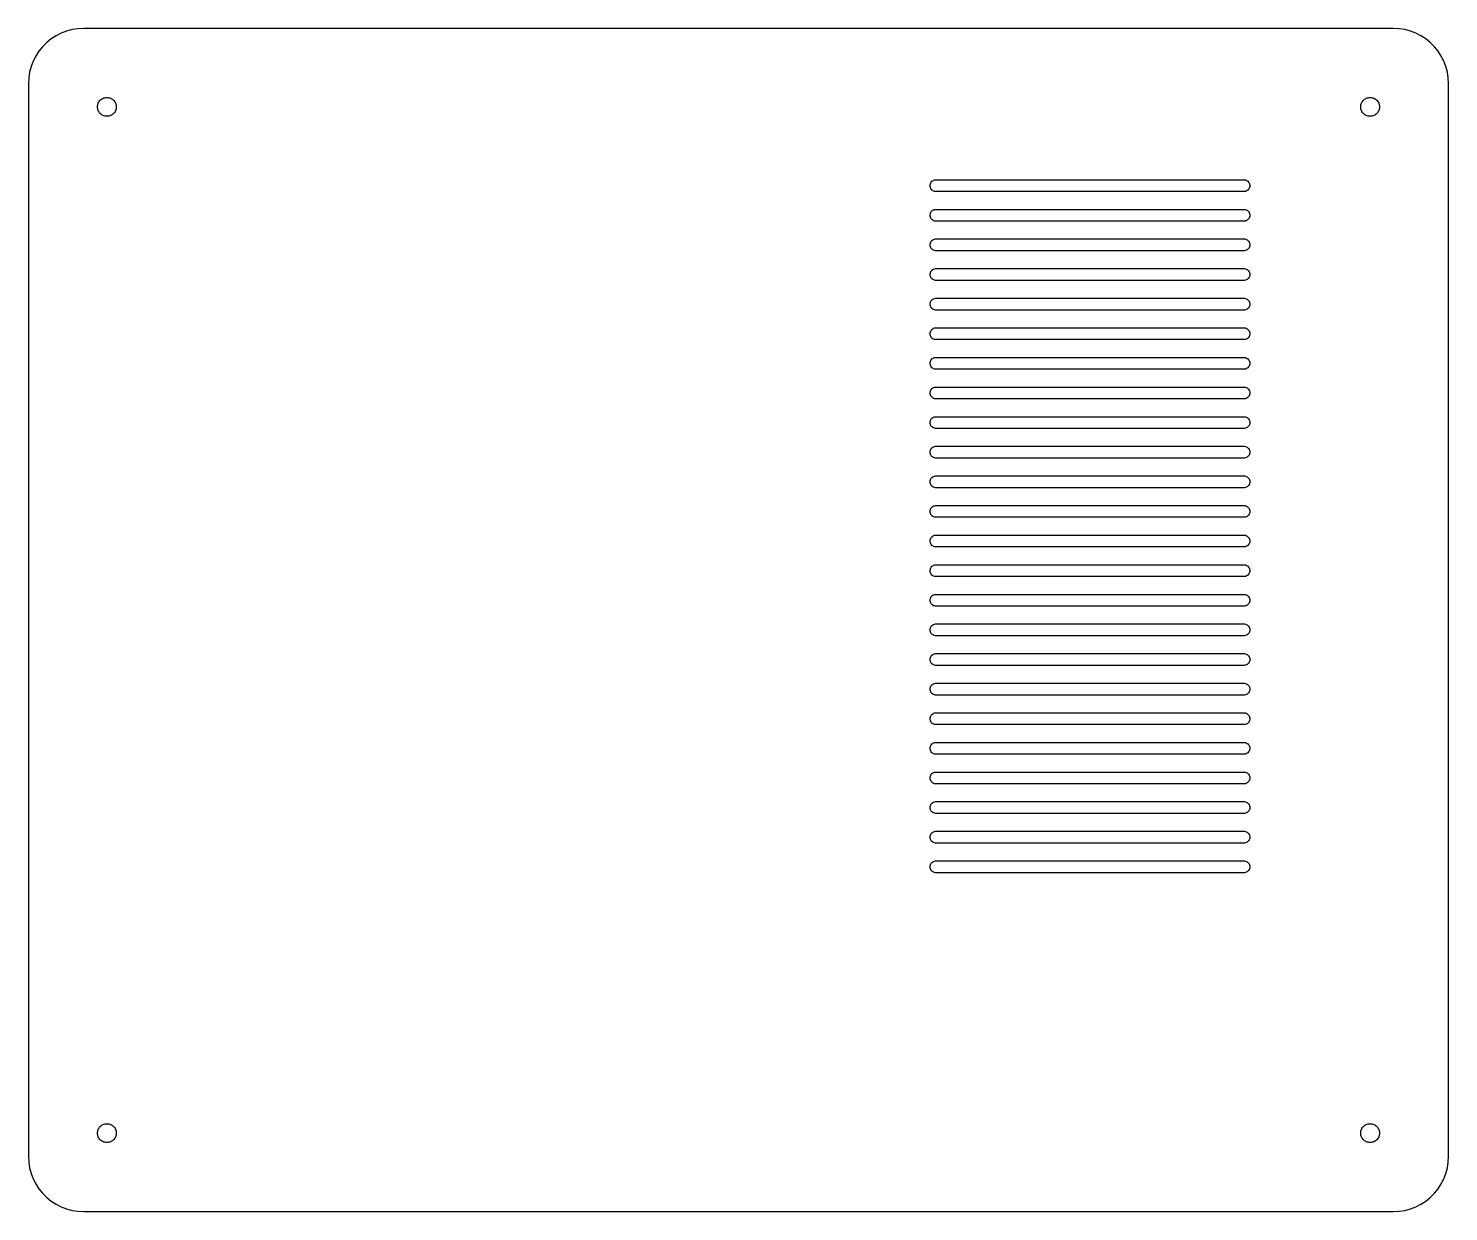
# Model space of a CAD drawing. Header units: metres. Extents: x -180 to 180, y -150 to 150.
import ezdxf

# ---------------------------------------------------------------- set-up
doc = ezdxf.new("R2010")
doc.units = ezdxf.units.M

msp = doc.modelspace()

# ---------------------------------------------------------------- linework, layer by layer
for p, q in [((-172.825, 147.949), (-174.054, 147.151)), ((-171.519, 148.615), (-172.825, 147.949)), ((-170.151, 149.14), (-171.519, 148.615)), ((-168.736, 149.519), (-170.151, 149.14)), ((-167.288, 149.748), (-168.736, 149.519)), ((-165.825, 149.825), (-167.288, 149.748)), ((165.825, 149.825), (-165.825, 149.825)), ((167.288, 149.748), (165.825, 149.825)), ((168.736, 149.519), (167.288, 149.748)), ((170.151, 149.14), (168.736, 149.519)), ((171.519, 148.615), (170.151, 149.14)), ((172.825, 147.949), (171.519, 148.615)), ((174.054, 147.151), (172.825, 147.949)), ((-177.151, 144.054), (-177.949, 142.825)), ((-176.229, 145.193), (-177.151, 144.054)), ((-175.193, 146.229), (-176.229, 145.193)), ((-174.054, 147.151), (-175.193, 146.229)), ((175.193, 146.229), (174.054, 147.151)), ((176.229, 145.193), (175.193, 146.229)), ((177.151, 144.054), (176.229, 145.193)), ((177.949, 142.825), (177.151, 144.054)), ((-178.615, 141.519), (-179.14, 140.151)), ((-177.949, 142.825), (-178.615, 141.519)), ((178.615, 141.519), (177.949, 142.825)), ((179.14, 140.151), (178.615, 141.519)), ((-179.748, 137.288), (-179.825, 135.825)), ((-179.519, 138.736), (-179.748, 137.288)), ((-179.14, 140.151), (-179.519, 138.736)), ((179.519, 138.736), (179.14, 140.151)), ((179.748, 137.288), (179.519, 138.736)), ((179.825, 135.825), (179.748, 137.288)), ((-179.825, 135.825), (-179.825, -135.825)), ((179.825, -135.825), (179.825, 135.825)), ((-162.325, 129.95), (-162.312, 130.198)), ((-162.312, 129.702), (-162.325, 129.95)), ((-162.312, 130.198), (-162.273, 130.444)), ((-162.273, 129.456), (-162.312, 129.702)), ((-162.273, 130.444), (-162.209, 130.684)), ((-162.209, 130.684), (-162.12, 130.916)), ((-162.12, 130.916), (-162.007, 131.137)), ((-162.007, 131.137), (-161.871, 131.346)), ((-161.871, 131.346), (-161.715, 131.539)), ((-161.715, 131.539), (-161.539, 131.715)), ((-161.539, 131.715), (-161.346, 131.871)), ((-161.346, 131.871), (-161.137, 132.007)), ((-161.137, 132.007), (-160.916, 132.12)), ((-160.916, 132.12), (-160.684, 132.209)), ((-160.684, 132.209), (-160.444, 132.273)), ((-160.444, 132.273), (-160.198, 132.312)), ((-160.198, 132.312), (-159.95, 132.325)), ((-159.95, 132.325), (-159.702, 132.312)), ((-159.702, 132.312), (-159.456, 132.273)), ((-159.456, 132.273), (-159.216, 132.209)), ((-159.216, 132.209), (-158.984, 132.12)), ((-158.984, 132.12), (-158.762, 132.007)), ((-158.762, 132.007), (-158.554, 131.871)), ((-158.554, 131.871), (-158.361, 131.715)), ((-158.361, 131.715), (-158.185, 131.539)), ((-158.185, 131.539), (-158.029, 131.346)), ((-158.029, 131.346), (-157.893, 131.137)), ((-157.893, 131.137), (-157.78, 130.916)), ((-157.78, 130.916), (-157.691, 130.684)), ((-157.691, 130.684), (-157.627, 130.444)), ((-157.627, 130.444), (-157.588, 130.198)), ((-157.588, 129.702), (-157.627, 129.456)), ((-157.588, 130.198), (-157.575, 129.95)), ((-157.575, 129.95), (-157.588, 129.702)), ((157.575, 129.95), (157.588, 130.198)), ((157.588, 129.702), (157.575, 129.95)), ((157.588, 130.198), (157.627, 130.444)), ((157.627, 129.456), (157.588, 129.702)), ((157.627, 130.444), (157.691, 130.684)), ((157.691, 130.684), (157.78, 130.916)), ((157.78, 130.916), (157.893, 131.137)), ((157.893, 131.137), (158.029, 131.346)), ((158.029, 131.346), (158.185, 131.539)), ((158.185, 131.539), (158.361, 131.715)), ((158.361, 131.715), (158.554, 131.871)), ((158.554, 131.871), (158.762, 132.007)), ((158.762, 132.007), (158.984, 132.12)), ((158.984, 132.12), (159.216, 132.209)), ((159.216, 132.209), (159.456, 132.273)), ((159.456, 132.273), (159.702, 132.312)), ((159.702, 132.312), (159.95, 132.325)), ((159.95, 132.325), (160.198, 132.312)), ((160.198, 132.312), (160.444, 132.273)), ((160.444, 132.273), (160.684, 132.209)), ((160.684, 132.209), (160.916, 132.12)), ((160.916, 132.12), (161.137, 132.007)), ((161.137, 132.007), (161.346, 131.871)), ((161.346, 131.871), (161.539, 131.715)), ((161.539, 131.715), (161.715, 131.539)), ((161.715, 131.539), (161.871, 131.346)), ((161.871, 131.346), (162.007, 131.137)), ((162.007, 131.137), (162.12, 130.916)), ((162.12, 130.916), (162.209, 130.684)), ((162.209, 130.684), (162.273, 130.444)), ((162.273, 130.444), (162.312, 130.198)), ((162.312, 129.702), (162.273, 129.456)), ((162.312, 130.198), (162.325, 129.95)), ((162.325, 129.95), (162.312, 129.702)), ((-162.209, 129.216), (-162.273, 129.456)), ((-162.12, 128.984), (-162.209, 129.216)), ((-162.007, 128.762), (-162.12, 128.984)), ((-161.871, 128.554), (-162.007, 128.762)), ((-161.715, 128.361), (-161.871, 128.554)), ((-161.539, 128.185), (-161.715, 128.361)), ((-161.346, 128.029), (-161.539, 128.185)), ((-161.137, 127.893), (-161.346, 128.029)), ((-160.916, 127.78), (-161.137, 127.893)), ((-160.684, 127.691), (-160.916, 127.78)), ((-160.444, 127.627), (-160.684, 127.691)), ((-160.198, 127.588), (-160.444, 127.627)), ((-159.95, 127.575), (-160.198, 127.588)), ((-159.702, 127.588), (-159.95, 127.575)), ((-159.456, 127.627), (-159.702, 127.588)), ((-159.216, 127.691), (-159.456, 127.627)), ((-158.984, 127.78), (-159.216, 127.691)), ((-158.762, 127.893), (-158.984, 127.78)), ((-158.554, 128.029), (-158.762, 127.893)), ((-158.361, 128.185), (-158.554, 128.029)), ((-158.185, 128.361), (-158.361, 128.185)), ((-158.029, 128.554), (-158.185, 128.361)), ((-157.893, 128.762), (-158.029, 128.554)), ((-157.78, 128.984), (-157.893, 128.762)), ((-157.691, 129.216), (-157.78, 128.984)), ((-157.627, 129.456), (-157.691, 129.216)), ((157.691, 129.216), (157.627, 129.456)), ((157.78, 128.984), (157.691, 129.216)), ((157.893, 128.762), (157.78, 128.984)), ((158.029, 128.554), (157.893, 128.762)), ((158.185, 128.361), (158.029, 128.554)), ((158.361, 128.185), (158.185, 128.361)), ((158.554, 128.029), (158.361, 128.185)), ((158.762, 127.893), (158.554, 128.029)), ((158.984, 127.78), (158.762, 127.893)), ((159.216, 127.691), (158.984, 127.78)), ((159.456, 127.627), (159.216, 127.691)), ((159.702, 127.588), (159.456, 127.627)), ((159.95, 127.575), (159.702, 127.588)), ((160.198, 127.588), (159.95, 127.575)), ((160.444, 127.627), (160.198, 127.588)), ((160.684, 127.691), (160.444, 127.627)), ((160.916, 127.78), (160.684, 127.691)), ((161.137, 127.893), (160.916, 127.78)), ((161.346, 128.029), (161.137, 127.893)), ((161.539, 128.185), (161.346, 128.029)), ((161.715, 128.361), (161.539, 128.185)), ((161.871, 128.554), (161.715, 128.361)), ((162.007, 128.762), (161.871, 128.554)), ((162.12, 128.984), (162.007, 128.762)), ((162.209, 129.216), (162.12, 128.984)), ((162.273, 129.456), (162.209, 129.216)), ((49.6318, 111.454), (49.8761, 111.495)), ((49.8761, 111.495), (128.124, 111.495)), ((128.124, 111.495), (128.368, 111.454)), ((48.5, 110), (48.5204, 110.247)), ((48.5204, 109.753), (48.5, 110)), ((48.5204, 110.247), (48.5813, 110.487)), ((48.5813, 109.513), (48.5204, 109.753)), ((48.5813, 110.487), (48.6808, 110.714)), ((48.6808, 109.286), (48.5813, 109.513)), ((48.6808, 110.714), (48.8163, 110.921)), ((48.8163, 109.079), (48.6808, 109.286)), ((48.8163, 110.921), (48.9841, 111.104)), ((48.9841, 108.896), (48.8163, 109.079)), ((48.9841, 111.104), (49.1796, 111.256)), ((49.1796, 108.744), (48.9841, 108.896)), ((49.1796, 111.256), (49.3974, 111.374)), ((49.3974, 108.626), (49.1796, 108.744)), ((49.3974, 111.374), (49.6318, 111.454)), ((49.6318, 108.546), (49.3974, 108.626)), ((49.8761, 108.505), (49.6318, 108.546)), ((128.124, 108.505), (49.8761, 108.505)), ((128.368, 108.546), (128.124, 108.505)), ((128.368, 111.454), (128.603, 111.374)), ((128.603, 108.626), (128.368, 108.546)), ((128.603, 111.374), (128.82, 111.256)), ((128.82, 108.744), (128.603, 108.626)), ((128.82, 111.256), (129.016, 111.104)), ((129.016, 108.896), (128.82, 108.744)), ((129.016, 111.104), (129.184, 110.921)), ((129.184, 109.079), (129.016, 108.896)), ((129.184, 110.921), (129.319, 110.714)), ((129.319, 109.286), (129.184, 109.079)), ((129.319, 110.714), (129.419, 110.487)), ((129.419, 109.513), (129.319, 109.286)), ((129.419, 110.487), (129.48, 110.247)), ((129.48, 109.753), (129.419, 109.513)), ((129.48, 110.247), (129.5, 110)), ((129.5, 110), (129.48, 109.753)), ((48.5, 102.5), (48.5204, 102.747)), ((48.5204, 102.253), (48.5, 102.5)), ((48.5204, 102.747), (48.5813, 102.987)), ((48.5813, 102.013), (48.5204, 102.253)), ((48.5813, 102.987), (48.6808, 103.214)), ((48.6808, 101.786), (48.5813, 102.013)), ((48.6808, 103.214), (48.8163, 103.421)), ((48.8163, 101.579), (48.6808, 101.786)), ((48.8163, 103.421), (48.9841, 103.604)), ((48.9841, 101.396), (48.8163, 101.579)), ((48.9841, 103.604), (49.1796, 103.756)), ((49.1796, 101.244), (48.9841, 101.396)), ((49.1796, 103.756), (49.3974, 103.874)), ((49.3974, 101.126), (49.1796, 101.244)), ((49.3974, 103.874), (49.6318, 103.954)), ((49.6318, 101.046), (49.3974, 101.126)), ((49.6318, 103.954), (49.8761, 103.995)), ((49.8761, 101.005), (49.6318, 101.046)), ((49.8761, 103.995), (128.124, 103.995)), ((128.124, 101.005), (49.8761, 101.005)), ((128.124, 103.995), (128.368, 103.954)), ((128.368, 101.046), (128.124, 101.005)), ((128.368, 103.954), (128.603, 103.874)), ((128.603, 101.126), (128.368, 101.046)), ((128.603, 103.874), (128.82, 103.756)), ((128.82, 101.244), (128.603, 101.126)), ((128.82, 103.756), (129.016, 103.604)), ((129.016, 101.396), (128.82, 101.244)), ((129.016, 103.604), (129.184, 103.421)), ((129.184, 101.579), (129.016, 101.396)), ((129.184, 103.421), (129.319, 103.214)), ((129.319, 101.786), (129.184, 101.579)), ((129.319, 103.214), (129.419, 102.987)), ((129.419, 102.013), (129.319, 101.786)), ((129.419, 102.987), (129.48, 102.747)), ((129.48, 102.253), (129.419, 102.013)), ((129.48, 102.747), (129.5, 102.5)), ((129.5, 102.5), (129.48, 102.253)), ((48.5, 95), (48.5204, 95.2469)), ((48.5204, 94.7531), (48.5, 95)), ((48.5204, 95.2469), (48.5813, 95.487)), ((48.5813, 94.513), (48.5204, 94.7531)), ((48.5813, 95.487), (48.6808, 95.7139)), ((48.6808, 94.2861), (48.5813, 94.513)), ((48.6808, 95.7139), (48.8163, 95.9213)), ((48.8163, 94.0787), (48.6808, 94.2861)), ((48.8163, 95.9213), (48.9841, 96.1036)), ((48.9841, 93.8964), (48.8163, 94.0787)), ((48.9841, 96.1036), (49.1796, 96.2558)), ((49.1796, 93.7442), (48.9841, 93.8964)), ((49.1796, 96.2558), (49.3974, 96.3737)), ((49.3974, 93.6263), (49.1796, 93.7442)), ((49.3974, 96.3737), (49.6318, 96.4541)), ((49.6318, 93.5459), (49.3974, 93.6263)), ((49.6318, 96.4541), (49.8761, 96.4949)), ((49.8761, 93.5051), (49.6318, 93.5459)), ((49.8761, 96.4949), (128.124, 96.4949)), ((128.124, 96.4949), (128.368, 96.4541)), ((128.368, 93.5459), (128.124, 93.5051)), ((128.368, 96.4541), (128.603, 96.3737)), ((128.603, 93.6263), (128.368, 93.5459)), ((128.603, 96.3737), (128.82, 96.2558)), ((128.82, 93.7442), (128.603, 93.6263)), ((128.82, 96.2558), (129.016, 96.1036)), ((129.016, 93.8964), (128.82, 93.7442)), ((129.016, 96.1036), (129.184, 95.9213)), ((129.184, 94.0787), (129.016, 93.8964)), ((129.184, 95.9213), (129.319, 95.7139)), ((129.319, 94.2861), (129.184, 94.0787)), ((129.319, 95.7139), (129.419, 95.487)), ((129.419, 94.513), (129.319, 94.2861)), ((129.419, 95.487), (129.48, 95.2469)), ((129.48, 94.7531), (129.419, 94.513)), ((129.48, 95.2469), (129.5, 95)), ((129.5, 95), (129.48, 94.7531)), ((128.124, 93.5051), (49.8761, 93.5051)), ((48.5, 87.5), (48.5204, 87.7469)), ((48.5204, 87.2531), (48.5, 87.5)), ((48.5204, 87.7469), (48.5813, 87.987)), ((48.5813, 87.013), (48.5204, 87.2531)), ((48.5813, 87.987), (48.6808, 88.2139)), ((48.6808, 86.7861), (48.5813, 87.013)), ((48.6808, 88.2139), (48.8163, 88.4213)), ((48.8163, 86.5787), (48.6808, 86.7861)), ((48.8163, 88.4213), (48.9841, 88.6036)), ((48.9841, 86.3964), (48.8163, 86.5787)), ((48.9841, 88.6036), (49.1796, 88.7558)), ((49.1796, 86.2442), (48.9841, 86.3964)), ((49.1796, 88.7558), (49.3974, 88.8737)), ((49.3974, 88.8737), (49.6318, 88.9541)), ((49.6318, 88.9541), (49.8761, 88.9949)), ((49.8761, 88.9949), (128.124, 88.9949)), ((128.124, 88.9949), (128.368, 88.9541)), ((128.368, 88.9541), (128.603, 88.8737)), ((128.603, 88.8737), (128.82, 88.7558)), ((128.82, 88.7558), (129.016, 88.6036)), ((129.016, 86.3964), (128.82, 86.2442)), ((129.016, 88.6036), (129.184, 88.4213)), ((129.184, 86.5787), (129.016, 86.3964)), ((129.184, 88.4213), (129.319, 88.2139)), ((129.319, 86.7861), (129.184, 86.5787)), ((129.319, 88.2139), (129.419, 87.987)), ((129.419, 87.013), (129.319, 86.7861)), ((129.419, 87.987), (129.48, 87.7469)), ((129.48, 87.2531), (129.419, 87.013)), ((129.48, 87.7469), (129.5, 87.5)), ((129.5, 87.5), (129.48, 87.2531)), ((49.3974, 86.1263), (49.1796, 86.2442)), ((49.6318, 86.0459), (49.3974, 86.1263)), ((49.8761, 86.0051), (49.6318, 86.0459)), ((128.124, 86.0051), (49.8761, 86.0051)), ((128.368, 86.0459), (128.124, 86.0051)), ((128.603, 86.1263), (128.368, 86.0459)), ((128.82, 86.2442), (128.603, 86.1263)), ((48.5, 80), (48.5204, 80.2469)), ((48.5204, 79.7531), (48.5, 80)), ((48.5204, 80.2469), (48.5813, 80.487)), ((48.5813, 79.513), (48.5204, 79.7531)), ((48.5813, 80.487), (48.6808, 80.7139)), ((48.6808, 79.2861), (48.5813, 79.513)), ((48.6808, 80.7139), (48.8163, 80.9213)), ((48.8163, 79.0787), (48.6808, 79.2861)), ((48.8163, 80.9213), (48.9841, 81.1036)), ((48.9841, 81.1036), (49.1796, 81.2558)), ((49.1796, 81.2558), (49.3974, 81.3737)), ((49.3974, 81.3737), (49.6318, 81.4541)), ((49.6318, 81.4541), (49.8761, 81.4949)), ((49.8761, 81.4949), (128.124, 81.4949)), ((128.124, 81.4949), (128.368, 81.4541)), ((128.368, 81.4541), (128.603, 81.3737)), ((128.603, 81.3737), (128.82, 81.2558)), ((128.82, 81.2558), (129.016, 81.1036)), ((129.016, 81.1036), (129.184, 80.9213)), ((129.184, 80.9213), (129.319, 80.7139)), ((129.319, 79.2861), (129.184, 79.0787)), ((129.319, 80.7139), (129.419, 80.487)), ((129.419, 79.513), (129.319, 79.2861)), ((129.419, 80.487), (129.48, 80.2469)), ((129.48, 79.7531), (129.419, 79.513)), ((129.48, 80.2469), (129.5, 80)), ((129.5, 80), (129.48, 79.7531)), ((48.9841, 78.8964), (48.8163, 79.0787)), ((49.1796, 78.7442), (48.9841, 78.8964)), ((49.3974, 78.6263), (49.1796, 78.7442)), ((49.6318, 78.5459), (49.3974, 78.6263)), ((49.8761, 78.5051), (49.6318, 78.5459)), ((128.124, 78.5051), (49.8761, 78.5051)), ((128.368, 78.5459), (128.124, 78.5051)), ((128.603, 78.6263), (128.368, 78.5459)), ((128.82, 78.7442), (128.603, 78.6263)), ((129.016, 78.8964), (128.82, 78.7442)), ((129.184, 79.0787), (129.016, 78.8964)), ((48.5, 72.5), (48.5204, 72.7469)), ((48.5204, 72.2531), (48.5, 72.5)), ((48.5204, 72.7469), (48.5813, 72.987)), ((48.5813, 72.013), (48.5204, 72.2531)), ((48.5813, 72.987), (48.6808, 73.2139)), ((48.6808, 71.7861), (48.5813, 72.013)), ((48.6808, 73.2139), (48.8163, 73.4213)), ((48.8163, 73.4213), (48.9841, 73.6036)), ((48.9841, 73.6036), (49.1796, 73.7558)), ((49.1796, 73.7558), (49.3974, 73.8737)), ((49.3974, 73.8737), (49.6318, 73.9541)), ((49.6318, 73.9541), (49.8761, 73.9949)), ((49.8761, 73.9949), (128.124, 73.9949)), ((128.124, 73.9949), (128.368, 73.9541)), ((128.368, 73.9541), (128.603, 73.8737)), ((128.603, 73.8737), (128.82, 73.7558)), ((128.82, 73.7558), (129.016, 73.6036)), ((129.016, 73.6036), (129.184, 73.4213)), ((129.184, 73.4213), (129.319, 73.2139)), ((129.319, 73.2139), (129.419, 72.987)), ((129.419, 72.013), (129.319, 71.7861)), ((129.419, 72.987), (129.48, 72.7469)), ((129.48, 72.2531), (129.419, 72.013)), ((129.48, 72.7469), (129.5, 72.5)), ((129.5, 72.5), (129.48, 72.2531)), ((48.8163, 71.5787), (48.6808, 71.7861)), ((48.9841, 71.3964), (48.8163, 71.5787)), ((49.1796, 71.2442), (48.9841, 71.3964)), ((49.3974, 71.1263), (49.1796, 71.2442)), ((49.6318, 71.0459), (49.3974, 71.1263)), ((49.8761, 71.0051), (49.6318, 71.0459)), ((128.124, 71.0051), (49.8761, 71.0051)), ((128.368, 71.0459), (128.124, 71.0051)), ((128.603, 71.1263), (128.368, 71.0459)), ((128.82, 71.2442), (128.603, 71.1263)), ((129.016, 71.3964), (128.82, 71.2442)), ((129.184, 71.5787), (129.016, 71.3964)), ((129.319, 71.7861), (129.184, 71.5787)), ((48.5, 65), (48.5204, 65.2469)), ((48.5204, 64.7531), (48.5, 65)), ((48.5204, 65.2469), (48.5813, 65.487)), ((48.5813, 64.513), (48.5204, 64.7531)), ((48.5813, 65.487), (48.6808, 65.7139)), ((48.6808, 65.7139), (48.8163, 65.9213)), ((48.8163, 65.9213), (48.9841, 66.1036)), ((48.9841, 66.1036), (49.1796, 66.2558)), ((49.1796, 66.2558), (49.3974, 66.3737)), ((49.3974, 66.3737), (49.6318, 66.4541)), ((49.6318, 66.4541), (49.8761, 66.4949)), ((49.8761, 66.4949), (128.124, 66.4949)), ((128.124, 66.4949), (128.368, 66.4541)), ((128.368, 66.4541), (128.603, 66.3737)), ((128.603, 66.3737), (128.82, 66.2558)), ((128.82, 66.2558), (129.016, 66.1036)), ((129.016, 66.1036), (129.184, 65.9213)), ((129.184, 65.9213), (129.319, 65.7139)), ((129.319, 65.7139), (129.419, 65.487)), ((129.419, 65.487), (129.48, 65.2469)), ((129.48, 64.7531), (129.419, 64.513)), ((129.48, 65.2469), (129.5, 65)), ((129.5, 65), (129.48, 64.7531)), ((48.6808, 64.2861), (48.5813, 64.513)), ((48.8163, 64.0787), (48.6808, 64.2861)), ((48.9841, 63.8964), (48.8163, 64.0787)), ((49.1796, 63.7442), (48.9841, 63.8964)), ((49.3974, 63.6263), (49.1796, 63.7442)), ((49.6318, 63.5459), (49.3974, 63.6263)), ((49.8761, 63.5051), (49.6318, 63.5459)), ((128.124, 63.5051), (49.8761, 63.5051)), ((128.368, 63.5459), (128.124, 63.5051)), ((128.603, 63.6263), (128.368, 63.5459)), ((128.82, 63.7442), (128.603, 63.6263)), ((129.016, 63.8964), (128.82, 63.7442)), ((129.184, 64.0787), (129.016, 63.8964)), ((129.319, 64.2861), (129.184, 64.0787)), ((129.419, 64.513), (129.319, 64.2861)), ((48.5, 57.5), (48.5204, 57.7469)), ((48.5204, 57.7469), (48.5813, 57.987)), ((48.5813, 57.987), (48.6808, 58.2139)), ((48.6808, 58.2139), (48.8163, 58.4213)), ((48.8163, 58.4213), (48.9841, 58.6036)), ((48.9841, 58.6036), (49.1796, 58.7558)), ((49.1796, 58.7558), (49.3974, 58.8737)), ((49.3974, 58.8737), (49.6318, 58.9541)), ((49.6318, 58.9541), (49.8761, 58.9949)), ((49.8761, 58.9949), (128.124, 58.9949)), ((128.124, 58.9949), (128.368, 58.9541)), ((128.368, 58.9541), (128.603, 58.8737)), ((128.603, 58.8737), (128.82, 58.7558)), ((128.82, 58.7558), (129.016, 58.6036)), ((129.016, 58.6036), (129.184, 58.4213)), ((129.184, 58.4213), (129.319, 58.2139)), ((129.319, 58.2139), (129.419, 57.987)), ((129.419, 57.987), (129.48, 57.7469)), ((129.48, 57.7469), (129.5, 57.5)), ((48.5204, 57.2531), (48.5, 57.5)), ((48.5813, 57.0129), (48.5204, 57.2531)), ((48.6808, 56.7861), (48.5813, 57.0129)), ((48.8163, 56.5787), (48.6808, 56.7861)), ((48.9841, 56.3964), (48.8163, 56.5787)), ((49.1796, 56.2442), (48.9841, 56.3964)), ((49.3974, 56.1263), (49.1796, 56.2442)), ((49.6318, 56.0459), (49.3974, 56.1263)), ((49.8761, 56.0051), (49.6318, 56.0459)), ((128.124, 56.0051), (49.8761, 56.0051)), ((128.368, 56.0459), (128.124, 56.0051)), ((128.603, 56.1263), (128.368, 56.0459)), ((128.82, 56.2442), (128.603, 56.1263)), ((129.016, 56.3964), (128.82, 56.2442)), ((129.184, 56.5787), (129.016, 56.3964)), ((129.319, 56.7861), (129.184, 56.5787)), ((129.419, 57.0129), (129.319, 56.7861)), ((129.48, 57.2531), (129.419, 57.0129)), ((129.5, 57.5), (129.48, 57.2531)), ((48.5204, 50.2469), (48.5813, 50.487)), ((48.5813, 50.487), (48.6808, 50.7139)), ((48.6808, 50.7139), (48.8163, 50.9213)), ((48.8163, 50.9213), (48.9841, 51.1036)), ((48.9841, 51.1036), (49.1796, 51.2558)), ((49.1796, 51.2558), (49.3974, 51.3737)), ((49.3974, 51.3737), (49.6318, 51.4541)), ((49.6318, 51.4541), (49.8761, 51.4949)), ((49.8761, 51.4949), (128.124, 51.4949)), ((128.124, 51.4949), (128.368, 51.4541)), ((128.368, 51.4541), (128.603, 51.3737)), ((128.603, 51.3737), (128.82, 51.2558)), ((128.82, 51.2558), (129.016, 51.1036)), ((129.016, 51.1036), (129.184, 50.9213)), ((129.184, 50.9213), (129.319, 50.7139)), ((129.319, 50.7139), (129.419, 50.487)), ((129.419, 50.487), (129.48, 50.2469)), ((48.5, 50), (48.5204, 50.2469)), ((48.5204, 49.7531), (48.5, 50)), ((48.5813, 49.5129), (48.5204, 49.7531)), ((48.6808, 49.2861), (48.5813, 49.5129)), ((48.8163, 49.0787), (48.6808, 49.2861)), ((48.9841, 48.8964), (48.8163, 49.0787)), ((49.1796, 48.7442), (48.9841, 48.8964)), ((49.3974, 48.6263), (49.1796, 48.7442)), ((49.6318, 48.5459), (49.3974, 48.6263)), ((49.8761, 48.5051), (49.6318, 48.5459)), ((128.124, 48.5051), (49.8761, 48.5051)), ((128.368, 48.5459), (128.124, 48.5051)), ((128.603, 48.6263), (128.368, 48.5459)), ((128.82, 48.7442), (128.603, 48.6263)), ((129.016, 48.8964), (128.82, 48.7442)), ((129.184, 49.0787), (129.016, 48.8964)), ((129.319, 49.2861), (129.184, 49.0787)), ((129.419, 49.5129), (129.319, 49.2861)), ((129.48, 49.7531), (129.419, 49.5129)), ((129.48, 50.2469), (129.5, 50)), ((129.5, 50), (129.48, 49.7531)), ((48.5813, 42.987), (48.6808, 43.2139)), ((48.6808, 43.2139), (48.8163, 43.4213)), ((48.8163, 43.4213), (48.9841, 43.6036)), ((48.9841, 43.6036), (49.1796, 43.7558)), ((49.1796, 43.7558), (49.3974, 43.8737)), ((49.3974, 43.8737), (49.6318, 43.9541)), ((49.6318, 43.9541), (49.8761, 43.9949)), ((49.8761, 43.9949), (128.124, 43.9949)), ((128.124, 43.9949), (128.368, 43.9541)), ((128.368, 43.9541), (128.603, 43.8737)), ((128.603, 43.8737), (128.82, 43.7558)), ((128.82, 43.7558), (129.016, 43.6036)), ((129.016, 43.6036), (129.184, 43.4213)), ((129.184, 43.4213), (129.319, 43.2139)), ((129.319, 43.2139), (129.419, 42.987)), ((48.5, 42.5), (48.5204, 42.7469)), ((48.5204, 42.2531), (48.5, 42.5)), ((48.5204, 42.7469), (48.5813, 42.987)), ((48.5813, 42.0129), (48.5204, 42.2531)), ((48.6808, 41.7861), (48.5813, 42.0129)), ((48.8163, 41.5787), (48.6808, 41.7861)), ((48.9841, 41.3964), (48.8163, 41.5787)), ((49.1796, 41.2442), (48.9841, 41.3964)), ((49.3974, 41.1263), (49.1796, 41.2442)), ((49.6318, 41.0459), (49.3974, 41.1263)), ((49.8761, 41.0051), (49.6318, 41.0459)), ((128.124, 41.0051), (49.8761, 41.0051)), ((128.368, 41.0459), (128.124, 41.0051)), ((128.603, 41.1263), (128.368, 41.0459)), ((128.82, 41.2442), (128.603, 41.1263)), ((129.016, 41.3964), (128.82, 41.2442)), ((129.184, 41.5787), (129.016, 41.3964)), ((129.319, 41.7861), (129.184, 41.5787)), ((129.419, 42.0129), (129.319, 41.7861)), ((129.419, 42.987), (129.48, 42.7469)), ((129.48, 42.2531), (129.419, 42.0129)), ((129.48, 42.7469), (129.5, 42.5)), ((129.5, 42.5), (129.48, 42.2531)), ((48.8163, 35.9213), (48.9841, 36.1036)), ((48.9841, 36.1036), (49.1796, 36.2558)), ((49.1796, 36.2558), (49.3974, 36.3737)), ((49.3974, 36.3737), (49.6318, 36.4541)), ((49.6318, 36.4541), (49.8761, 36.4949)), ((49.8761, 36.4949), (128.124, 36.4949)), ((128.124, 36.4949), (128.368, 36.4541)), ((128.368, 36.4541), (128.603, 36.3737)), ((128.603, 36.3737), (128.82, 36.2558)), ((128.82, 36.2558), (129.016, 36.1036)), ((129.016, 36.1036), (129.184, 35.9213)), ((48.5, 35), (48.5204, 35.2469)), ((48.5204, 34.7531), (48.5, 35)), ((48.5204, 35.2469), (48.5813, 35.487)), ((48.5813, 34.5129), (48.5204, 34.7531)), ((48.5813, 35.487), (48.6808, 35.7139)), ((48.6808, 34.2861), (48.5813, 34.5129)), ((48.6808, 35.7139), (48.8163, 35.9213)), ((48.8163, 34.0787), (48.6808, 34.2861)), ((48.9841, 33.8964), (48.8163, 34.0787)), ((49.1796, 33.7442), (48.9841, 33.8964)), ((49.3974, 33.6263), (49.1796, 33.7442)), ((49.6318, 33.5459), (49.3974, 33.6263)), ((49.8761, 33.5051), (49.6318, 33.5459)), ((128.124, 33.5051), (49.8761, 33.5051)), ((128.368, 33.5459), (128.124, 33.5051)), ((128.603, 33.6263), (128.368, 33.5459)), ((128.82, 33.7442), (128.603, 33.6263)), ((129.016, 33.8964), (128.82, 33.7442)), ((129.184, 34.0787), (129.016, 33.8964)), ((129.184, 35.9213), (129.319, 35.7139)), ((129.319, 34.2861), (129.184, 34.0787)), ((129.319, 35.7139), (129.419, 35.487)), ((129.419, 34.5129), (129.319, 34.2861)), ((129.419, 35.487), (129.48, 35.2469)), ((129.48, 34.7531), (129.419, 34.5129)), ((129.48, 35.2469), (129.5, 35)), ((129.5, 35), (129.48, 34.7531)), ((49.1796, 28.7557), (49.3974, 28.8737)), ((49.3974, 28.8737), (49.6318, 28.9541)), ((49.6318, 28.9541), (49.8761, 28.9949)), ((49.8761, 28.9949), (128.124, 28.9949)), ((128.124, 28.9949), (128.368, 28.9541)), ((128.368, 28.9541), (128.603, 28.8737)), ((128.603, 28.8737), (128.82, 28.7557)), ((48.5, 27.5), (48.5204, 27.7469)), ((48.5204, 27.2531), (48.5, 27.5)), ((48.5204, 27.7469), (48.5813, 27.987)), ((48.5813, 27.0129), (48.5204, 27.2531)), ((48.5813, 27.987), (48.6808, 28.2139)), ((48.6808, 26.7861), (48.5813, 27.0129)), ((48.6808, 28.2139), (48.8163, 28.4213)), ((48.8163, 26.5787), (48.6808, 26.7861)), ((48.8163, 28.4213), (48.9841, 28.6036)), ((48.9841, 26.3964), (48.8163, 26.5787)), ((48.9841, 28.6036), (49.1796, 28.7557)), ((49.1796, 26.2442), (48.9841, 26.3964)), ((49.3974, 26.1263), (49.1796, 26.2442)), ((49.6318, 26.0459), (49.3974, 26.1263)), ((49.8761, 26.0051), (49.6318, 26.0459)), ((128.124, 26.0051), (49.8761, 26.0051)), ((128.368, 26.0459), (128.124, 26.0051)), ((128.603, 26.1263), (128.368, 26.0459)), ((128.82, 26.2442), (128.603, 26.1263)), ((128.82, 28.7557), (129.016, 28.6036)), ((129.016, 26.3964), (128.82, 26.2442)), ((129.016, 28.6036), (129.184, 28.4213)), ((129.184, 26.5787), (129.016, 26.3964)), ((129.184, 28.4213), (129.319, 28.2139)), ((129.319, 26.7861), (129.184, 26.5787)), ((129.319, 28.2139), (129.419, 27.987)), ((129.419, 27.0129), (129.319, 26.7861)), ((129.419, 27.987), (129.48, 27.7469)), ((129.48, 27.2531), (129.419, 27.0129)), ((129.48, 27.7469), (129.5, 27.5)), ((129.5, 27.5), (129.48, 27.2531)), ((48.5, 20), (48.5204, 20.2469)), ((48.5204, 19.7531), (48.5, 20)), ((48.5204, 20.2469), (48.5813, 20.487)), ((48.5813, 19.5129), (48.5204, 19.7531)), ((48.5813, 20.487), (48.6808, 20.7139)), ((48.6808, 19.2861), (48.5813, 19.5129)), ((48.6808, 20.7139), (48.8163, 20.9213)), ((48.8163, 19.0787), (48.6808, 19.2861)), ((48.8163, 20.9213), (48.9841, 21.1036)), ((48.9841, 18.8964), (48.8163, 19.0787)), ((48.9841, 21.1036), (49.1796, 21.2557)), ((49.1796, 18.7442), (48.9841, 18.8964)), ((49.1796, 21.2557), (49.3974, 21.3737)), ((49.3974, 18.6263), (49.1796, 18.7442)), ((49.3974, 21.3737), (49.6318, 21.4541)), ((49.6318, 18.5459), (49.3974, 18.6263)), ((49.6318, 21.4541), (49.8761, 21.4949)), ((49.8761, 18.5051), (49.6318, 18.5459)), ((49.8761, 21.4949), (128.124, 21.4949)), ((128.124, 18.5051), (49.8761, 18.5051)), ((128.124, 21.4949), (128.368, 21.4541)), ((128.368, 18.5459), (128.124, 18.5051)), ((128.368, 21.4541), (128.603, 21.3737)), ((128.603, 18.6263), (128.368, 18.5459)), ((128.603, 21.3737), (128.82, 21.2557)), ((128.82, 18.7442), (128.603, 18.6263)), ((128.82, 21.2557), (129.016, 21.1036)), ((129.016, 18.8964), (128.82, 18.7442)), ((129.016, 21.1036), (129.184, 20.9213)), ((129.184, 19.0787), (129.016, 18.8964)), ((129.184, 20.9213), (129.319, 20.7139)), ((129.319, 19.2861), (129.184, 19.0787)), ((129.319, 20.7139), (129.419, 20.487)), ((129.419, 19.5129), (129.319, 19.2861)), ((129.419, 20.487), (129.48, 20.2469)), ((129.48, 19.7531), (129.419, 19.5129)), ((129.48, 20.2469), (129.5, 20)), ((129.5, 20), (129.48, 19.7531)), ((48.5, 12.5), (48.5204, 12.7469)), ((48.5204, 12.2531), (48.5, 12.5)), ((48.5204, 12.7469), (48.5813, 12.987)), ((48.5813, 12.0129), (48.5204, 12.2531)), ((48.5813, 12.987), (48.6808, 13.2139)), ((48.6808, 11.7861), (48.5813, 12.0129)), ((48.6808, 13.2139), (48.8163, 13.4213)), ((48.8163, 11.5787), (48.6808, 11.7861)), ((48.8163, 13.4213), (48.9841, 13.6036)), ((48.9841, 11.3964), (48.8163, 11.5787)), ((48.9841, 13.6036), (49.1796, 13.7557)), ((49.1796, 11.2442), (48.9841, 11.3964)), ((49.1796, 13.7557), (49.3974, 13.8737)), ((49.3974, 11.1263), (49.1796, 11.2442)), ((49.3974, 13.8737), (49.6318, 13.9541)), ((49.6318, 11.0459), (49.3974, 11.1263)), ((49.6318, 13.9541), (49.8761, 13.9949)), ((49.8761, 11.0051), (49.6318, 11.0459)), ((49.8761, 13.9949), (128.124, 13.9949)), ((128.124, 11.0051), (49.8761, 11.0051)), ((128.124, 13.9949), (128.368, 13.9541)), ((128.368, 11.0459), (128.124, 11.0051)), ((128.368, 13.9541), (128.603, 13.8737)), ((128.603, 11.1263), (128.368, 11.0459)), ((128.603, 13.8737), (128.82, 13.7557)), ((128.82, 11.2442), (128.603, 11.1263)), ((128.82, 13.7557), (129.016, 13.6036)), ((129.016, 11.3964), (128.82, 11.2442)), ((129.016, 13.6036), (129.184, 13.4213)), ((129.184, 11.5787), (129.016, 11.3964)), ((129.184, 13.4213), (129.319, 13.2139)), ((129.319, 11.7861), (129.184, 11.5787)), ((129.319, 13.2139), (129.419, 12.987)), ((129.419, 12.0129), (129.319, 11.7861)), ((129.419, 12.987), (129.48, 12.7469)), ((129.48, 12.2531), (129.419, 12.0129)), ((129.48, 12.7469), (129.5, 12.5)), ((129.5, 12.5), (129.48, 12.2531)), ((48.5, 5), (48.5204, 5.24689)), ((48.5204, 4.7531), (48.5, 5)), ((48.5204, 5.24689), (48.5813, 5.48705)), ((48.5813, 4.51294), (48.5204, 4.7531)), ((48.5813, 5.48705), (48.6808, 5.71391)), ((48.6808, 4.28607), (48.5813, 4.51294)), ((48.6808, 5.71391), (48.8163, 5.92131)), ((48.8163, 4.07867), (48.6808, 4.28607)), ((48.8163, 5.92131), (48.9841, 6.10358)), ((48.9841, 3.89641), (48.8163, 4.07867)), ((48.9841, 6.10358), (49.1796, 6.25574)), ((49.1796, 3.74425), (48.9841, 3.89641)), ((49.1796, 6.25574), (49.3974, 6.37366)), ((49.3974, 3.62633), (49.1796, 3.74425)), ((49.3974, 6.37366), (49.6318, 6.45409)), ((49.6318, 3.5459), (49.3974, 3.62633)), ((49.6318, 6.45409), (49.8761, 6.49487)), ((49.8761, 6.49487), (128.124, 6.49487)), ((128.124, 6.49487), (128.368, 6.45409)), ((128.368, 6.45409), (128.603, 6.37366)), ((128.603, 3.62633), (128.368, 3.5459)), ((128.603, 6.37366), (128.82, 6.25574)), ((128.82, 3.74425), (128.603, 3.62633)), ((128.82, 6.25574), (129.016, 6.10358)), ((129.016, 3.89641), (128.82, 3.74425)), ((129.016, 6.10358), (129.184, 5.92131)), ((129.184, 4.07867), (129.016, 3.89641)), ((129.184, 5.92131), (129.319, 5.71391)), ((129.319, 4.28607), (129.184, 4.07867)), ((129.319, 5.71391), (129.419, 5.48705)), ((129.419, 4.51294), (129.319, 4.28607)), ((129.419, 5.48705), (129.48, 5.24689)), ((129.48, 4.7531), (129.419, 4.51294)), ((129.48, 5.24689), (129.5, 5)), ((129.5, 5), (129.48, 4.7531)), ((49.8761, 3.50511), (49.6318, 3.5459)), ((128.124, 3.50511), (49.8761, 3.50511)), ((128.368, 3.5459), (128.124, 3.50511)), ((48.5, -2.5), (48.5204, -2.2531)), ((48.5204, -2.74689), (48.5, -2.5)), ((48.5204, -2.2531), (48.5813, -2.01294)), ((48.5813, -2.98705), (48.5204, -2.74689)), ((48.5813, -2.01294), (48.6808, -1.78607)), ((48.6808, -3.21391), (48.5813, -2.98705)), ((48.6808, -1.78607), (48.8163, -1.57867)), ((48.8163, -3.42131), (48.6808, -3.21391)), ((48.8163, -1.57867), (48.9841, -1.39641)), ((48.9841, -3.60358), (48.8163, -3.42131)), ((48.9841, -1.39641), (49.1796, -1.24425)), ((49.1796, -1.24425), (49.3974, -1.12633)), ((49.3974, -1.12633), (49.6318, -1.0459)), ((49.6318, -1.0459), (49.8761, -1.00511)), ((49.8761, -1.00511), (128.124, -1.00511)), ((128.124, -1.00511), (128.368, -1.0459)), ((128.368, -1.0459), (128.603, -1.12633)), ((128.603, -1.12633), (128.82, -1.24425)), ((128.82, -1.24425), (129.016, -1.39641)), ((129.016, -1.39641), (129.184, -1.57867)), ((129.184, -3.42131), (129.016, -3.60358)), ((129.184, -1.57867), (129.319, -1.78607)), ((129.319, -3.21391), (129.184, -3.42131)), ((129.319, -1.78607), (129.419, -2.01294)), ((129.419, -2.98705), (129.319, -3.21391)), ((129.419, -2.01294), (129.48, -2.2531)), ((129.48, -2.74689), (129.419, -2.98705)), ((129.48, -2.2531), (129.5, -2.5)), ((129.5, -2.5), (129.48, -2.74689)), ((49.1796, -3.75574), (48.9841, -3.60358)), ((49.3974, -3.87366), (49.1796, -3.75574)), ((49.6318, -3.95409), (49.3974, -3.87366)), ((49.8761, -3.99487), (49.6318, -3.95409)), ((128.124, -3.99487), (49.8761, -3.99487)), ((128.368, -3.95409), (128.124, -3.99487)), ((128.603, -3.87366), (128.368, -3.95409)), ((128.82, -3.75574), (128.603, -3.87366)), ((129.016, -3.60358), (128.82, -3.75574)), ((48.5, -10), (48.5204, -9.7531)), ((48.5204, -10.2469), (48.5, -10)), ((48.5204, -9.7531), (48.5813, -9.51294)), ((48.5813, -10.487), (48.5204, -10.2469)), ((48.5813, -9.51294), (48.6808, -9.28607)), ((48.6808, -10.7139), (48.5813, -10.487)), ((48.6808, -9.28607), (48.8163, -9.07867)), ((48.8163, -10.9213), (48.6808, -10.7139)), ((48.8163, -9.07867), (48.9841, -8.89641)), ((48.9841, -8.89641), (49.1796, -8.74425)), ((49.1796, -8.74425), (49.3974, -8.62633)), ((49.3974, -8.62633), (49.6318, -8.5459)), ((49.6318, -8.5459), (49.8761, -8.50511)), ((49.8761, -8.50511), (128.124, -8.50511)), ((128.124, -8.50511), (128.368, -8.5459)), ((128.368, -8.5459), (128.603, -8.62633)), ((128.603, -8.62633), (128.82, -8.74425)), ((128.82, -8.74425), (129.016, -8.89641)), ((129.016, -8.89641), (129.184, -9.07867)), ((129.184, -9.07867), (129.319, -9.28607)), ((129.319, -10.7139), (129.184, -10.9213)), ((129.319, -9.28607), (129.419, -9.51294)), ((129.419, -10.487), (129.319, -10.7139)), ((129.419, -9.51294), (129.48, -9.7531)), ((129.48, -10.2469), (129.419, -10.487)), ((129.48, -9.7531), (129.5, -10)), ((129.5, -10), (129.48, -10.2469)), ((48.9841, -11.1036), (48.8163, -10.9213)), ((49.1796, -11.2557), (48.9841, -11.1036)), ((49.3974, -11.3737), (49.1796, -11.2557)), ((49.6318, -11.4541), (49.3974, -11.3737)), ((49.8761, -11.4949), (49.6318, -11.4541)), ((128.124, -11.4949), (49.8761, -11.4949)), ((128.368, -11.4541), (128.124, -11.4949)), ((128.603, -11.3737), (128.368, -11.4541)), ((128.82, -11.2557), (128.603, -11.3737)), ((129.016, -11.1036), (128.82, -11.2557)), ((129.184, -10.9213), (129.016, -11.1036)), ((48.5, -17.5), (48.5204, -17.2531)), ((48.5204, -17.7469), (48.5, -17.5)), ((48.5204, -17.2531), (48.5813, -17.0129)), ((48.5813, -17.987), (48.5204, -17.7469)), ((48.5813, -17.0129), (48.6808, -16.7861)), ((48.6808, -16.7861), (48.8163, -16.5787)), ((48.8163, -16.5787), (48.9841, -16.3964)), ((48.9841, -16.3964), (49.1796, -16.2442)), ((49.1796, -16.2442), (49.3974, -16.1263)), ((49.3974, -16.1263), (49.6318, -16.0459)), ((49.6318, -16.0459), (49.8761, -16.0051)), ((49.8761, -16.0051), (128.124, -16.0051)), ((128.124, -16.0051), (128.368, -16.0459)), ((128.368, -16.0459), (128.603, -16.1263)), ((128.603, -16.1263), (128.82, -16.2442)), ((128.82, -16.2442), (129.016, -16.3964)), ((129.016, -16.3964), (129.184, -16.5787)), ((129.184, -16.5787), (129.319, -16.7861)), ((129.319, -16.7861), (129.419, -17.0129)), ((129.419, -17.0129), (129.48, -17.2531)), ((129.48, -17.7469), (129.419, -17.987)), ((129.48, -17.2531), (129.5, -17.5)), ((129.5, -17.5), (129.48, -17.7469)), ((48.6808, -18.2139), (48.5813, -17.987)), ((48.8163, -18.4213), (48.6808, -18.2139)), ((48.9841, -18.6036), (48.8163, -18.4213)), ((49.1796, -18.7557), (48.9841, -18.6036)), ((49.3974, -18.8737), (49.1796, -18.7557)), ((49.6318, -18.9541), (49.3974, -18.8737)), ((49.8761, -18.9949), (49.6318, -18.9541)), ((128.124, -18.9949), (49.8761, -18.9949)), ((128.368, -18.9541), (128.124, -18.9949)), ((128.603, -18.8737), (128.368, -18.9541)), ((128.82, -18.7557), (128.603, -18.8737)), ((129.016, -18.6036), (128.82, -18.7557)), ((129.184, -18.4213), (129.016, -18.6036)), ((129.319, -18.2139), (129.184, -18.4213)), ((129.419, -17.987), (129.319, -18.2139)), ((48.5, -25), (48.5204, -24.7531)), ((48.5204, -25.2469), (48.5, -25)), ((48.5204, -24.7531), (48.5813, -24.5129)), ((48.5813, -24.5129), (48.6808, -24.2861)), ((48.6808, -24.2861), (48.8163, -24.0787)), ((48.8163, -24.0787), (48.9841, -23.8964)), ((48.9841, -23.8964), (49.1796, -23.7442)), ((49.1796, -23.7442), (49.3974, -23.6263)), ((49.3974, -23.6263), (49.6318, -23.5459)), ((49.6318, -23.5459), (49.8761, -23.5051)), ((49.8761, -23.5051), (128.124, -23.5051)), ((128.124, -23.5051), (128.368, -23.5459)), ((128.368, -23.5459), (128.603, -23.6263)), ((128.603, -23.6263), (128.82, -23.7442)), ((128.82, -23.7442), (129.016, -23.8964)), ((129.016, -23.8964), (129.184, -24.0787)), ((129.184, -24.0787), (129.319, -24.2861)), ((129.319, -24.2861), (129.419, -24.5129)), ((129.419, -24.5129), (129.48, -24.7531)), ((129.48, -24.7531), (129.5, -25)), ((129.5, -25), (129.48, -25.2469)), ((48.5813, -25.487), (48.5204, -25.2469)), ((48.6808, -25.7139), (48.5813, -25.487)), ((48.8163, -25.9213), (48.6808, -25.7139)), ((48.9841, -26.1036), (48.8163, -25.9213)), ((49.1796, -26.2557), (48.9841, -26.1036)), ((49.3974, -26.3737), (49.1796, -26.2557)), ((49.6318, -26.4541), (49.3974, -26.3737)), ((49.8761, -26.4949), (49.6318, -26.4541)), ((128.124, -26.4949), (49.8761, -26.4949)), ((128.368, -26.4541), (128.124, -26.4949)), ((128.603, -26.3737), (128.368, -26.4541)), ((128.82, -26.2557), (128.603, -26.3737)), ((129.016, -26.1036), (128.82, -26.2557)), ((129.184, -25.9213), (129.016, -26.1036)), ((129.319, -25.7139), (129.184, -25.9213)), ((129.419, -25.487), (129.319, -25.7139)), ((129.48, -25.2469), (129.419, -25.487)), ((48.5, -32.5), (48.5204, -32.2531)), ((48.5204, -32.2531), (48.5813, -32.0129)), ((48.5813, -32.0129), (48.6808, -31.7861)), ((48.6808, -31.7861), (48.8163, -31.5787)), ((48.8163, -31.5787), (48.9841, -31.3964)), ((48.9841, -31.3964), (49.1796, -31.2442)), ((49.1796, -31.2442), (49.3974, -31.1263)), ((49.3974, -31.1263), (49.6318, -31.0459)), ((49.6318, -31.0459), (49.8761, -31.0051)), ((49.8761, -31.0051), (128.124, -31.0051)), ((128.124, -31.0051), (128.368, -31.0459)), ((128.368, -31.0459), (128.603, -31.1263)), ((128.603, -31.1263), (128.82, -31.2442)), ((128.82, -31.2442), (129.016, -31.3964)), ((129.016, -31.3964), (129.184, -31.5787)), ((129.184, -31.5787), (129.319, -31.7861)), ((129.319, -31.7861), (129.419, -32.0129)), ((129.419, -32.0129), (129.48, -32.2531)), ((129.48, -32.2531), (129.5, -32.5)), ((48.5204, -32.7469), (48.5, -32.5)), ((48.5813, -32.987), (48.5204, -32.7469)), ((48.6808, -33.2139), (48.5813, -32.987)), ((48.8163, -33.4213), (48.6808, -33.2139)), ((48.9841, -33.6036), (48.8163, -33.4213)), ((49.1796, -33.7557), (48.9841, -33.6036)), ((49.3974, -33.8737), (49.1796, -33.7557)), ((49.6318, -33.9541), (49.3974, -33.8737)), ((49.8761, -33.9949), (49.6318, -33.9541)), ((128.124, -33.9949), (49.8761, -33.9949)), ((128.368, -33.9541), (128.124, -33.9949)), ((128.603, -33.8737), (128.368, -33.9541)), ((128.82, -33.7557), (128.603, -33.8737)), ((129.016, -33.6036), (128.82, -33.7557)), ((129.184, -33.4213), (129.016, -33.6036)), ((129.319, -33.2139), (129.184, -33.4213)), ((129.419, -32.987), (129.319, -33.2139)), ((129.48, -32.7469), (129.419, -32.987)), ((129.5, -32.5), (129.48, -32.7469)), ((48.5204, -39.7531), (48.5813, -39.5129)), ((48.5813, -39.5129), (48.6808, -39.2861)), ((48.6808, -39.2861), (48.8163, -39.0787)), ((48.8163, -39.0787), (48.9841, -38.8964)), ((48.9841, -38.8964), (49.1796, -38.7442)), ((49.1796, -38.7442), (49.3974, -38.6263)), ((49.3974, -38.6263), (49.6318, -38.5459)), ((49.6318, -38.5459), (49.8761, -38.5051)), ((49.8761, -38.5051), (128.124, -38.5051)), ((128.124, -38.5051), (128.368, -38.5459)), ((128.368, -38.5459), (128.603, -38.6263)), ((128.603, -38.6263), (128.82, -38.7442)), ((128.82, -38.7442), (129.016, -38.8964)), ((129.016, -38.8964), (129.184, -39.0787)), ((129.184, -39.0787), (129.319, -39.2861)), ((129.319, -39.2861), (129.419, -39.5129)), ((129.419, -39.5129), (129.48, -39.7531)), ((48.5, -40), (48.5204, -39.7531)), ((48.5204, -40.2469), (48.5, -40)), ((48.5813, -40.487), (48.5204, -40.2469)), ((48.6808, -40.7139), (48.5813, -40.487)), ((48.8163, -40.9213), (48.6808, -40.7139)), ((48.9841, -41.1036), (48.8163, -40.9213)), ((49.1796, -41.2557), (48.9841, -41.1036)), ((49.3974, -41.3737), (49.1796, -41.2557)), ((49.6318, -41.4541), (49.3974, -41.3737)), ((49.8761, -41.4949), (49.6318, -41.4541)), ((128.124, -41.4949), (49.8761, -41.4949)), ((128.368, -41.4541), (128.124, -41.4949)), ((128.603, -41.3737), (128.368, -41.4541)), ((128.82, -41.2557), (128.603, -41.3737)), ((129.016, -41.1036), (128.82, -41.2557)), ((129.184, -40.9213), (129.016, -41.1036)), ((129.319, -40.7139), (129.184, -40.9213)), ((129.419, -40.487), (129.319, -40.7139)), ((129.48, -40.2469), (129.419, -40.487)), ((129.48, -39.7531), (129.5, -40)), ((129.5, -40), (129.48, -40.2469)), ((48.6808, -46.7861), (48.8163, -46.5787)), ((48.8163, -46.5787), (48.9841, -46.3964)), ((48.9841, -46.3964), (49.1796, -46.2442)), ((49.1796, -46.2442), (49.3974, -46.1263)), ((49.3974, -46.1263), (49.6318, -46.0459)), ((49.6318, -46.0459), (49.8761, -46.0051)), ((49.8761, -46.0051), (128.124, -46.0051)), ((128.124, -46.0051), (128.368, -46.0459)), ((128.368, -46.0459), (128.603, -46.1263)), ((128.603, -46.1263), (128.82, -46.2442)), ((128.82, -46.2442), (129.016, -46.3964)), ((129.016, -46.3964), (129.184, -46.5787)), ((129.184, -46.5787), (129.319, -46.7861)), ((48.5, -47.5), (48.5204, -47.2531)), ((48.5204, -47.7469), (48.5, -47.5)), ((48.5204, -47.2531), (48.5813, -47.0129)), ((48.5813, -47.987), (48.5204, -47.7469)), ((48.5813, -47.0129), (48.6808, -46.7861)), ((48.6808, -48.2139), (48.5813, -47.987)), ((48.8163, -48.4213), (48.6808, -48.2139)), ((48.9841, -48.6036), (48.8163, -48.4213)), ((49.1796, -48.7557), (48.9841, -48.6036)), ((49.3974, -48.8737), (49.1796, -48.7557)), ((49.6318, -48.9541), (49.3974, -48.8737)), ((49.8761, -48.9949), (49.6318, -48.9541)), ((128.124, -48.9949), (49.8761, -48.9949)), ((128.368, -48.9541), (128.124, -48.9949)), ((128.603, -48.8737), (128.368, -48.9541)), ((128.82, -48.7557), (128.603, -48.8737)), ((129.016, -48.6036), (128.82, -48.7557)), ((129.184, -48.4213), (129.016, -48.6036)), ((129.319, -48.2139), (129.184, -48.4213)), ((129.319, -46.7861), (129.419, -47.0129)), ((129.419, -47.987), (129.319, -48.2139)), ((129.419, -47.0129), (129.48, -47.2531)), ((129.48, -47.7469), (129.419, -47.987)), ((129.48, -47.2531), (129.5, -47.5)), ((129.5, -47.5), (129.48, -47.7469)), ((48.8163, -54.0787), (48.9841, -53.8964)), ((48.9841, -53.8964), (49.1796, -53.7442)), ((49.1796, -53.7442), (49.3974, -53.6263)), ((49.3974, -53.6263), (49.6318, -53.5459)), ((49.6318, -53.5459), (49.8761, -53.5051)), ((49.8761, -53.5051), (128.124, -53.5051)), ((128.124, -53.5051), (128.368, -53.5459)), ((128.368, -53.5459), (128.603, -53.6263)), ((128.603, -53.6263), (128.82, -53.7442)), ((128.82, -53.7442), (129.016, -53.8964)), ((129.016, -53.8964), (129.184, -54.0787)), ((48.5, -55), (48.5204, -54.7531)), ((48.5204, -55.2469), (48.5, -55)), ((48.5204, -54.7531), (48.5813, -54.5129)), ((48.5813, -55.487), (48.5204, -55.2469)), ((48.5813, -54.5129), (48.6808, -54.2861)), ((48.6808, -55.7139), (48.5813, -55.487)), ((48.6808, -54.2861), (48.8163, -54.0787)), ((48.8163, -55.9213), (48.6808, -55.7139)), ((48.9841, -56.1036), (48.8163, -55.9213)), ((49.1796, -56.2557), (48.9841, -56.1036)), ((49.3974, -56.3737), (49.1796, -56.2557)), ((49.6318, -56.4541), (49.3974, -56.3737)), ((49.8761, -56.4949), (49.6318, -56.4541)), ((128.124, -56.4949), (49.8761, -56.4949)), ((128.368, -56.4541), (128.124, -56.4949)), ((128.603, -56.3737), (128.368, -56.4541)), ((128.82, -56.2557), (128.603, -56.3737)), ((129.016, -56.1036), (128.82, -56.2557)), ((129.184, -55.9213), (129.016, -56.1036)), ((129.184, -54.0787), (129.319, -54.2861)), ((129.319, -55.7139), (129.184, -55.9213)), ((129.319, -54.2861), (129.419, -54.5129)), ((129.419, -55.487), (129.319, -55.7139)), ((129.419, -54.5129), (129.48, -54.7531)), ((129.48, -55.2469), (129.419, -55.487)), ((129.48, -54.7531), (129.5, -55)), ((129.5, -55), (129.48, -55.2469)), ((49.1796, -61.2442), (49.3974, -61.1263)), ((49.3974, -61.1263), (49.6318, -61.0459)), ((49.6318, -61.0459), (49.8761, -61.0051)), ((49.8761, -61.0051), (128.124, -61.0051)), ((128.124, -61.0051), (128.368, -61.0459)), ((128.368, -61.0459), (128.603, -61.1263)), ((128.603, -61.1263), (128.82, -61.2442)), ((48.5, -62.5), (48.5204, -62.2531)), ((48.5204, -62.7469), (48.5, -62.5)), ((48.5204, -62.2531), (48.5813, -62.0129)), ((48.5813, -62.987), (48.5204, -62.7469)), ((48.5813, -62.0129), (48.6808, -61.7861)), ((48.6808, -63.2139), (48.5813, -62.987)), ((48.6808, -61.7861), (48.8163, -61.5787)), ((48.8163, -63.4213), (48.6808, -63.2139)), ((48.8163, -61.5787), (48.9841, -61.3964)), ((48.9841, -63.6036), (48.8163, -63.4213)), ((48.9841, -61.3964), (49.1796, -61.2442)), ((49.1796, -63.7557), (48.9841, -63.6036)), ((49.3974, -63.8737), (49.1796, -63.7557)), ((49.6318, -63.9541), (49.3974, -63.8737)), ((49.8761, -63.9949), (49.6318, -63.9541)), ((128.124, -63.9949), (49.8761, -63.9949)), ((128.368, -63.9541), (128.124, -63.9949)), ((128.603, -63.8737), (128.368, -63.9541)), ((128.82, -63.7557), (128.603, -63.8737)), ((128.82, -61.2442), (129.016, -61.3964)), ((129.016, -63.6036), (128.82, -63.7557)), ((129.016, -61.3964), (129.184, -61.5787)), ((129.184, -63.4213), (129.016, -63.6036)), ((129.184, -61.5787), (129.319, -61.7861)), ((129.319, -63.2139), (129.184, -63.4213)), ((129.319, -61.7861), (129.419, -62.0129)), ((129.419, -62.987), (129.319, -63.2139)), ((129.419, -62.0129), (129.48, -62.2531)), ((129.48, -62.7469), (129.419, -62.987)), ((129.48, -62.2531), (129.5, -62.5)), ((129.5, -62.5), (129.48, -62.7469)), ((-162.312, -129.702), (-162.273, -129.456)), ((-162.273, -129.456), (-162.209, -129.216)), ((-162.209, -129.216), (-162.12, -128.984)), ((-162.12, -128.984), (-162.007, -128.762)), ((-162.007, -128.762), (-161.871, -128.554)), ((-161.871, -128.554), (-161.715, -128.361)), ((-161.715, -128.361), (-161.539, -128.185)), ((-161.539, -128.185), (-161.346, -128.029)), ((-161.346, -128.029), (-161.137, -127.893)), ((-161.137, -127.893), (-160.916, -127.78)), ((-160.916, -127.78), (-160.684, -127.691)), ((-160.684, -127.691), (-160.444, -127.627)), ((-160.444, -127.627), (-160.198, -127.588)), ((-160.198, -127.588), (-159.95, -127.575)), ((-159.95, -127.575), (-159.702, -127.588)), ((-159.702, -127.588), (-159.456, -127.627)), ((-159.456, -127.627), (-159.216, -127.691)), ((-159.216, -127.691), (-158.984, -127.78)), ((-158.984, -127.78), (-158.762, -127.893)), ((-158.762, -127.893), (-158.554, -128.029)), ((-158.554, -128.029), (-158.361, -128.185)), ((-158.361, -128.185), (-158.185, -128.361)), ((-158.185, -128.361), (-158.029, -128.554)), ((-158.029, -128.554), (-157.893, -128.762)), ((-157.893, -128.762), (-157.78, -128.984)), ((-157.78, -128.984), (-157.691, -129.216)), ((-157.691, -129.216), (-157.627, -129.456)), ((-157.627, -129.456), (-157.588, -129.702)), ((157.588, -129.702), (157.627, -129.456)), ((157.627, -129.456), (157.691, -129.216)), ((157.691, -129.216), (157.78, -128.984)), ((157.78, -128.984), (157.893, -128.762)), ((157.893, -128.762), (158.029, -128.554)), ((158.029, -128.554), (158.185, -128.361)), ((158.185, -128.361), (158.361, -128.185)), ((158.361, -128.185), (158.554, -128.029)), ((158.554, -128.029), (158.762, -127.893)), ((158.762, -127.893), (158.984, -127.78)), ((158.984, -127.78), (159.216, -127.691)), ((159.216, -127.691), (159.456, -127.627)), ((159.456, -127.627), (159.702, -127.588)), ((159.702, -127.588), (159.95, -127.575)), ((159.95, -127.575), (160.198, -127.588)), ((160.198, -127.588), (160.444, -127.627)), ((160.444, -127.627), (160.684, -127.691)), ((160.684, -127.691), (160.916, -127.78)), ((160.916, -127.78), (161.137, -127.893)), ((161.137, -127.893), (161.346, -128.029)), ((161.346, -128.029), (161.539, -128.185)), ((161.539, -128.185), (161.715, -128.361)), ((161.715, -128.361), (161.871, -128.554)), ((161.871, -128.554), (162.007, -128.762)), ((162.007, -128.762), (162.12, -128.984)), ((162.12, -128.984), (162.209, -129.216)), ((162.209, -129.216), (162.273, -129.456)), ((162.273, -129.456), (162.312, -129.702)), ((-162.325, -129.95), (-162.312, -129.702)), ((-162.312, -130.198), (-162.325, -129.95)), ((-162.273, -130.444), (-162.312, -130.198)), ((-162.209, -130.684), (-162.273, -130.444)), ((-162.12, -130.916), (-162.209, -130.684)), ((-162.007, -131.137), (-162.12, -130.916)), ((-161.871, -131.346), (-162.007, -131.137)), ((-161.715, -131.539), (-161.871, -131.346)), ((-161.539, -131.715), (-161.715, -131.539)), ((-161.346, -131.871), (-161.539, -131.715)), ((-161.137, -132.007), (-161.346, -131.871)), ((-160.916, -132.12), (-161.137, -132.007)), ((-160.684, -132.209), (-160.916, -132.12)), ((-160.444, -132.273), (-160.684, -132.209)), ((-160.198, -132.312), (-160.444, -132.273)), ((-159.95, -132.325), (-160.198, -132.312)), ((-159.702, -132.312), (-159.95, -132.325)), ((-159.456, -132.273), (-159.702, -132.312)), ((-159.216, -132.209), (-159.456, -132.273)), ((-158.984, -132.12), (-159.216, -132.209)), ((-158.762, -132.007), (-158.984, -132.12)), ((-158.554, -131.871), (-158.762, -132.007)), ((-158.361, -131.715), (-158.554, -131.871)), ((-158.185, -131.539), (-158.361, -131.715)), ((-158.029, -131.346), (-158.185, -131.539)), ((-157.893, -131.137), (-158.029, -131.346)), ((-157.78, -130.916), (-157.893, -131.137)), ((-157.691, -130.684), (-157.78, -130.916)), ((-157.627, -130.444), (-157.691, -130.684)), ((-157.588, -130.198), (-157.627, -130.444)), ((-157.588, -129.702), (-157.575, -129.95)), ((-157.575, -129.95), (-157.588, -130.198)), ((157.575, -129.95), (157.588, -129.702)), ((157.588, -130.198), (157.575, -129.95)), ((157.627, -130.444), (157.588, -130.198)), ((157.691, -130.684), (157.627, -130.444)), ((157.78, -130.916), (157.691, -130.684)), ((157.893, -131.137), (157.78, -130.916)), ((158.029, -131.346), (157.893, -131.137)), ((158.185, -131.539), (158.029, -131.346)), ((158.361, -131.715), (158.185, -131.539)), ((158.554, -131.871), (158.361, -131.715)), ((158.762, -132.007), (158.554, -131.871)), ((158.984, -132.12), (158.762, -132.007)), ((159.216, -132.209), (158.984, -132.12)), ((159.456, -132.273), (159.216, -132.209)), ((159.702, -132.312), (159.456, -132.273)), ((159.95, -132.325), (159.702, -132.312)), ((160.198, -132.312), (159.95, -132.325)), ((160.444, -132.273), (160.198, -132.312)), ((160.684, -132.209), (160.444, -132.273)), ((160.916, -132.12), (160.684, -132.209)), ((161.137, -132.007), (160.916, -132.12)), ((161.346, -131.871), (161.137, -132.007)), ((161.539, -131.715), (161.346, -131.871)), ((161.715, -131.539), (161.539, -131.715)), ((161.871, -131.346), (161.715, -131.539)), ((162.007, -131.137), (161.871, -131.346)), ((162.12, -130.916), (162.007, -131.137)), ((162.209, -130.684), (162.12, -130.916)), ((162.273, -130.444), (162.209, -130.684)), ((162.312, -130.198), (162.273, -130.444)), ((162.312, -129.702), (162.325, -129.95)), ((162.325, -129.95), (162.312, -130.198)), ((-179.825, -135.825), (-179.748, -137.288)), ((179.748, -137.288), (179.825, -135.825)), ((-179.748, -137.288), (-179.519, -138.736)), ((-179.519, -138.736), (-179.14, -140.151)), ((-179.14, -140.151), (-178.615, -141.519)), ((178.615, -141.519), (179.14, -140.151)), ((179.14, -140.151), (179.519, -138.736)), ((179.519, -138.736), (179.748, -137.288)), ((-178.615, -141.519), (-177.949, -142.825)), ((-177.949, -142.825), (-177.151, -144.054)), ((177.151, -144.054), (177.949, -142.825)), ((177.949, -142.825), (178.615, -141.519)), ((-177.151, -144.054), (-176.229, -145.193)), ((-176.229, -145.193), (-175.193, -146.229)), ((-175.193, -146.229), (-174.054, -147.151)), ((-174.054, -147.151), (-172.825, -147.949)), ((172.825, -147.949), (174.054, -147.151)), ((174.054, -147.151), (175.193, -146.229)), ((175.193, -146.229), (176.229, -145.193)), ((176.229, -145.193), (177.151, -144.054)), ((-172.825, -147.949), (-171.519, -148.615)), ((-171.519, -148.615), (-170.151, -149.14)), ((-170.151, -149.14), (-168.736, -149.519)), ((-168.736, -149.519), (-167.288, -149.748)), ((-167.288, -149.748), (-165.825, -149.825)), ((-165.825, -149.825), (165.825, -149.825)), ((165.825, -149.825), (167.288, -149.748)), ((167.288, -149.748), (168.736, -149.519)), ((168.736, -149.519), (170.151, -149.14)), ((170.151, -149.14), (171.519, -148.615)), ((171.519, -148.615), (172.825, -147.949))]:
    msp.add_line(p, q)

doc.saveas('drawing.dxf')
